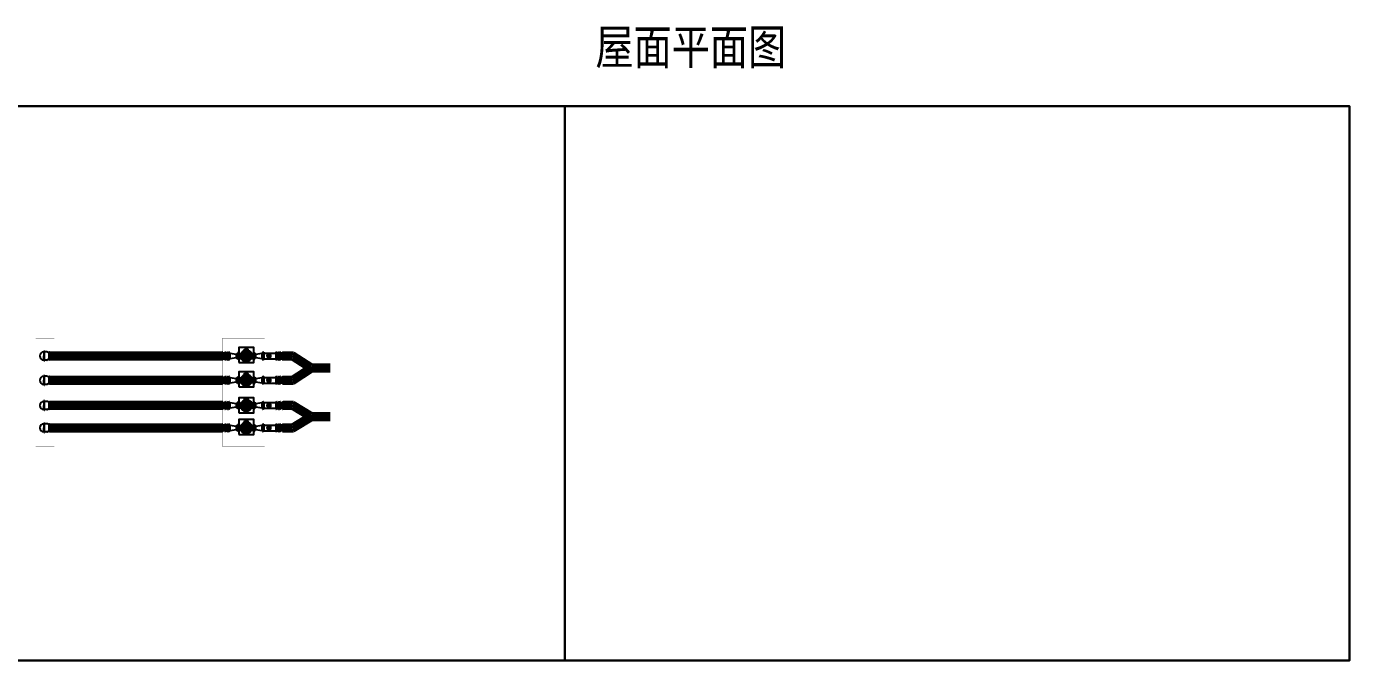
# Model space of a CAD drawing. Header units: millimetres. Extents: x 1742399 to 4898386, y 2481636 to 5226310.
# Drawn here: x 3047772 to 3118582, y 2881408 to 2915371 of the extents above; entities that cross this region are included whole.
import ezdxf
from ezdxf.enums import TextEntityAlignment as Align

# ---------------------------------------------------------------- set-up
doc = ezdxf.new("R2010")
doc.units = ezdxf.units.MM
doc.header["$LTSCALE"] = 1000
doc.linetypes.add('ACAD_ISO04W100', pattern=[30.5, 24, -3, 0.5, -3])
doc.linetypes.add('ACAD_ISO10W100', pattern=[18, 12, -3, 0, -3])
for name, color, linetype, lineweight, true_color in [('0_提资', 7, 'Continuous', 50, 0xffffff), ('泵房轮廓线', 1, 'Continuous', 50, 0xff0000), ('管道', 1, 'Continuous', 50, 0xff0000), ('进水池轮廓线', 2, 'Continuous', 50, 0xffff00)]:
    doc.layers.add(name, color=color, linetype=linetype, lineweight=lineweight, true_color=true_color)
for name, color, linetype in [('VIEW', 7, 'Continuous'), ('图框', 7, 'Continuous'), ('意见', 1, 'Continuous'), ('水泵基础', 7, 'Continuous'), ('设备', 161, 'Continuous')]:
    doc.layers.add(name, color=color, linetype=linetype)
doc.layers.add('中心线', color=1, linetype='ACAD_ISO04W100', lineweight=18)
doc.styles.add('_TCH_DIM_T3', font='SIMPLEX', dxfattribs={"width": 0.705882, "bigfont": 'GBCBIG'})
doc.styles.add('HZ1', font='romans.shx', dxfattribs={"width": 0.7, "bigfont": 'hztxt.shx'})
doc.styles.add('图框栏', font='simhei.ttf')

# ---------------------------------------------------------------- blocks, each defined once
blk = doc.blocks.new('立式离心水泵（平面）')
at = {"layer": '设备', "color": 0}
for p, q in [((0, 105), (6, 111)), ((0, 105), (0, 0)), ((0, -105), (0, 0)), ((6, 170), (6, 0)), ((41, 170), (6, 170)), ((6, -170), (6, 0)), ((41, 170), (41, 105)), ((42, 170), (42, 41)), ((42, 38), (42, 41)), ((49, 129), (190, 129)), ((170, 73), (52, 74)), ((68, 9), (161, 9)), ((275, 61), (275, 42)), ((293, 61), (275, 61)), ((275, 42), (293, 42)), ((275, 28), (275, 9)), ((293, 28), (275, 28)), ((275, 9), (293, 9)), ((293, 42), (293, 61)), ((293, 9), (293, 28)), ((325, 122), (306, 122)), ((306, 122), (306, 103)), ((306, 103), (325, 103)), ((325, 92), (306, 92)), ((306, 92), (306, 74)), ((306, 74), (325, 74)), ((325, 61), (306, 61)), ((306, 61), (306, 42)), ((306, 42), (325, 42)), ((325, 28), (306, 28)), ((306, 28), (306, 9)), ((306, 9), (325, 9)), ((325, 103), (325, 122)), ((325, 74), (325, 92)), ((325, 42), (325, 61)), ((325, 9), (325, 28)), ((339, 154), (339, 135)), ((357, 154), (339, 154)), ((339, 135), (357, 135)), ((339, 122), (339, 103)), ((357, 122), (339, 122)), ((339, 103), (357, 103)), ((339, 92), (339, 74)), ((357, 92), (339, 92)), ((339, 74), (357, 74)), ((339, 61), (339, 42)), ((357, 61), (339, 61)), ((339, 42), (357, 42)), ((339, 28), (339, 9)), ((357, 28), (339, 28)), ((339, 9), (357, 9)), ((357, 135), (357, 154)), ((357, 103), (357, 122)), ((357, 74), (357, 92)), ((357, 42), (357, 61)), ((357, 9), (357, 28)), ((373, 307), (372, 284)), ((372, 284), (383, 283)), ((373, 307), (376, 349)), ((384, 306), (373, 307)), ((373, 298), (373, 307)), ((373, 154), (373, 135)), ((391, 154), (373, 154)), ((373, 135), (391, 135)), ((373, 122), (373, 103)), ((391, 122), (373, 122)), ((373, 103), (391, 103)), ((373, 92), (373, 74)), ((391, 92), (373, 92)), ((373, 74), (391, 74)), ((373, 61), (373, 42)), ((391, 61), (373, 61)), ((373, 42), (391, 42)), ((373, 28), (373, 9)), ((391, 28), (373, 28)), ((373, 9), (391, 9)), ((376, 349), (378, 372)), ((387, 349), (376, 349)), ((378, 372), (388, 372)), ((388, 372), (383, 290)), ((383, 283), (388, 364)), ((384, 297), (388, 359)), ((396, 296), (384, 297)), ((388, 359), (400, 358)), ((391, 135), (391, 154)), ((391, 103), (391, 122)), ((391, 74), (391, 92)), ((391, 42), (391, 61)), ((391, 9), (391, 28)), ((400, 363), (396, 285)), ((396, 297), (396, 284)), ((397, 299), (397, 297)), ((401, 374), (398, 364)), ((398, 364), (571, 308)), ((400, 369), (573, 313)), ((401, 374), (574, 318)), ((404, 276), (416, 275)), ((407, 186), (407, 168)), ((425, 186), (407, 186)), ((407, 168), (425, 168)), ((407, 154), (407, 135)), ((425, 154), (407, 154)), ((407, 135), (425, 135)), ((407, 122), (407, 103)), ((425, 122), (407, 122)), ((407, 103), (425, 103)), ((407, 92), (407, 74)), ((425, 92), (407, 92)), ((407, 74), (425, 74)), ((407, 61), (407, 42)), ((425, 61), (407, 61)), ((407, 42), (425, 42)), ((407, 28), (407, 9)), ((425, 28), (407, 28)), ((407, 9), (425, 9)), ((431, 379), (411, 371)), ((420, 330), (416, 266)), ((416, 266), (545, 258)), ((427, 266), (425, 235)), ((425, 168), (425, 186)), ((425, 135), (425, 154)), ((425, 103), (425, 122)), ((425, 74), (425, 92)), ((425, 42), (425, 61)), ((425, 9), (425, 28)), ((431, 379), (552, 371)), ((438, 186), (438, 168)), ((457, 186), (438, 186)), ((438, 168), (457, 168)), ((438, 154), (438, 135)), ((457, 154), (438, 154)), ((438, 135), (457, 135)), ((438, 122), (438, 103)), ((457, 122), (438, 122)), ((438, 103), (457, 103)), ((438, 92), (438, 74)), ((457, 92), (438, 92)), ((438, 74), (457, 74)), ((438, 61), (438, 42)), ((457, 61), (438, 61)), ((438, 42), (457, 42)), ((438, 28), (438, 9)), ((457, 28), (438, 28)), ((438, 9), (457, 9)), ((457, 168), (457, 186)), ((457, 135), (457, 154)), ((457, 103), (457, 122)), ((457, 74), (457, 92)), ((457, 42), (457, 61)), ((457, 9), (457, 28)), ((471, 186), (489, 186)), ((471, 168), (471, 186)), ((489, 168), (471, 168)), ((471, 135), (471, 154)), ((471, 154), (489, 154)), ((489, 135), (471, 135)), ((471, 122), (489, 122)), ((471, 103), (471, 122)), ((489, 103), (471, 103)), ((471, 92), (489, 92)), ((471, 74), (471, 92)), ((489, 74), (471, 74)), ((471, 61), (489, 61)), ((471, 42), (471, 61)), ((489, 42), (471, 42)), ((471, 28), (489, 28)), ((471, 9), (471, 28)), ((489, 9), (471, 9)), ((489, 186), (489, 168)), ((489, 154), (489, 135)), ((489, 122), (489, 103)), ((489, 92), (489, 74)), ((489, 61), (489, 42)), ((489, 28), (489, 9)), ((502, 186), (521, 186)), ((502, 168), (502, 186)), ((521, 168), (502, 168)), ((502, 135), (502, 154)), ((502, 154), (521, 154)), ((521, 135), (502, 135)), ((502, 122), (521, 122)), ((502, 103), (502, 122)), ((521, 103), (502, 103)), ((502, 92), (521, 92)), ((502, 74), (502, 92)), ((521, 74), (502, 74)), ((502, 61), (521, 61)), ((502, 42), (502, 61)), ((521, 42), (502, 42)), ((502, 28), (521, 28)), ((502, 9), (502, 28)), ((521, 9), (502, 9)), ((521, 186), (521, 168)), ((521, 154), (521, 135)), ((521, 122), (521, 103)), ((521, 92), (521, 74)), ((521, 61), (521, 42)), ((521, 28), (521, 9)), ((537, 259), (535, 227)), ((536, 135), (536, 154)), ((536, 154), (555, 154)), ((555, 135), (536, 135)), ((536, 122), (555, 122)), ((536, 103), (536, 122)), ((555, 103), (536, 103)), ((536, 92), (555, 92)), ((536, 74), (536, 92)), ((555, 74), (536, 74)), ((536, 61), (555, 61)), ((536, 42), (536, 61)), ((555, 42), (536, 42)), ((536, 28), (555, 28)), ((536, 9), (536, 28)), ((555, 9), (536, 9)), ((557, 313), (554, 267)), ((555, 154), (555, 135)), ((555, 122), (555, 103)), ((555, 92), (555, 74)), ((555, 61), (555, 42)), ((555, 28), (555, 9)), ((560, 362), (558, 323)), ((570, 135), (570, 154)), ((570, 154), (589, 154)), ((589, 135), (570, 135)), ((570, 122), (589, 122)), ((570, 103), (570, 122)), ((589, 103), (570, 103)), ((570, 92), (589, 92)), ((570, 74), (570, 92)), ((589, 74), (570, 74)), ((570, 61), (589, 61)), ((570, 42), (570, 61)), ((589, 42), (570, 42)), ((570, 28), (589, 28)), ((570, 9), (570, 28)), ((589, 9), (570, 9)), ((574, 318), (571, 308)), ((589, 154), (589, 135)), ((589, 122), (589, 103)), ((589, 92), (589, 74)), ((589, 61), (589, 42)), ((589, 28), (589, 9)), ((603, 122), (621, 122)), ((603, 103), (603, 122)), ((621, 103), (603, 103)), ((603, 92), (621, 92)), ((603, 74), (603, 92)), ((621, 74), (603, 74)), ((603, 61), (621, 61)), ((603, 42), (603, 61)), ((621, 42), (603, 42)), ((603, 28), (621, 28)), ((603, 9), (603, 28)), ((621, 9), (603, 9)), ((621, 122), (621, 103)), ((621, 92), (621, 74)), ((621, 61), (621, 42)), ((621, 28), (621, 9)), ((634, 61), (653, 61)), ((634, 42), (634, 61)), ((653, 42), (634, 42)), ((634, 28), (653, 28)), ((634, 9), (634, 28)), ((653, 9), (634, 9)), ((653, 61), (653, 42)), ((653, 28), (653, 9)), ((860, 9), (766, 9)), ((785, 129), (878, 129)), ((886, 170), (886, 41)), ((886, 170), (921, 170)), ((886, 38), (886, 41)), ((921, 170), (921, 0)), ((927, 105), (921, 111)), ((921, -170), (921, 0)), ((927, 105), (927, 0)), ((927, -105), (927, 0)), ((0, -105), (6, -111)), ((41, -170), (6, -170)), ((41, -170), (41, -85)), ((42, -170), (42, -38)), ((49, -129), (190, -129)), ((170, -74), (52, -74)), ((68, -9), (161, -9)), ((275, -28), (275, -9)), ((275, -9), (293, -9)), ((293, -28), (275, -28)), ((275, -61), (275, -42)), ((275, -42), (293, -42)), ((293, -61), (275, -61)), ((293, -9), (293, -28)), ((293, -42), (293, -61)), ((306, -9), (325, -9)), ((306, -28), (306, -9)), ((325, -28), (306, -28)), ((306, -42), (325, -42)), ((306, -61), (306, -42)), ((325, -61), (306, -61)), ((306, -74), (325, -74)), ((306, -93), (306, -74)), ((325, -93), (306, -93)), ((306, -103), (325, -103)), ((306, -122), (306, -103)), ((325, -122), (306, -122)), ((325, -9), (325, -28)), ((325, -42), (325, -61)), ((325, -74), (325, -93)), ((325, -103), (325, -122)), ((339, -28), (339, -9)), ((339, -9), (357, -9)), ((357, -28), (339, -28)), ((339, -61), (339, -42)), ((339, -42), (357, -42)), ((357, -61), (339, -61)), ((339, -93), (339, -74)), ((339, -74), (357, -74)), ((357, -93), (339, -93)), ((339, -122), (339, -103)), ((339, -103), (357, -103)), ((357, -122), (339, -122)), ((339, -154), (339, -135)), ((339, -135), (357, -135)), ((357, -154), (339, -154)), ((357, -9), (357, -28)), ((357, -42), (357, -61)), ((357, -74), (357, -93)), ((357, -103), (357, -122)), ((357, -135), (357, -154)), ((373, -28), (373, -9)), ((373, -9), (391, -9)), ((391, -28), (373, -28)), ((373, -61), (373, -42)), ((373, -42), (391, -42)), ((391, -61), (373, -61)), ((373, -93), (373, -74)), ((373, -74), (391, -74)), ((391, -93), (373, -93)), ((373, -122), (373, -103)), ((373, -103), (391, -103)), ((391, -122), (373, -122)), ((373, -154), (373, -135)), ((373, -135), (391, -135)), ((391, -154), (373, -154)), ((391, -9), (391, -28)), ((391, -42), (391, -61)), ((391, -74), (391, -93)), ((391, -103), (391, -122)), ((391, -135), (391, -154)), ((407, -28), (407, -9)), ((407, -9), (425, -9)), ((425, -28), (407, -28)), ((407, -61), (407, -42)), ((407, -42), (425, -42)), ((425, -61), (407, -61)), ((407, -93), (407, -74)), ((407, -74), (425, -74)), ((425, -93), (407, -93)), ((407, -122), (407, -103)), ((407, -103), (425, -103)), ((425, -122), (407, -122)), ((407, -154), (407, -135)), ((407, -135), (425, -135)), ((425, -154), (407, -154)), ((407, -187), (407, -168)), ((407, -168), (425, -168)), ((425, -187), (407, -187)), ((425, -9), (425, -28)), ((425, -42), (425, -61)), ((425, -74), (425, -93)), ((425, -103), (425, -122)), ((425, -135), (425, -154)), ((425, -168), (425, -187)), ((438, -28), (438, -9)), ((438, -9), (457, -9)), ((457, -28), (438, -28)), ((438, -61), (438, -42)), ((438, -42), (457, -42)), ((457, -61), (438, -61)), ((438, -93), (438, -74)), ((438, -74), (457, -74)), ((457, -93), (438, -93)), ((438, -122), (438, -103)), ((438, -103), (457, -103)), ((457, -122), (438, -122)), ((438, -154), (438, -135)), ((438, -135), (457, -135)), ((457, -154), (438, -154)), ((438, -187), (438, -168)), ((438, -168), (457, -168)), ((457, -187), (438, -187)), ((457, -9), (457, -28)), ((457, -42), (457, -61)), ((457, -74), (457, -93)), ((457, -103), (457, -122)), ((457, -135), (457, -154)), ((457, -168), (457, -187)), ((471, -9), (471, -28)), ((489, -9), (471, -9)), ((471, -28), (489, -28)), ((471, -42), (471, -61)), ((489, -42), (471, -42)), ((471, -61), (489, -61)), ((471, -74), (471, -93)), ((489, -74), (471, -74)), ((471, -93), (489, -93)), ((471, -103), (471, -122)), ((489, -103), (471, -103)), ((471, -122), (489, -122)), ((471, -135), (471, -154)), ((489, -135), (471, -135)), ((471, -154), (489, -154)), ((471, -168), (471, -187)), ((489, -168), (471, -168)), ((471, -187), (489, -187)), ((489, -28), (489, -9)), ((489, -61), (489, -42)), ((489, -93), (489, -74)), ((489, -122), (489, -103)), ((489, -154), (489, -135)), ((489, -187), (489, -168)), ((502, -9), (502, -28)), ((521, -9), (502, -9)), ((502, -28), (521, -28)), ((502, -42), (502, -61)), ((521, -42), (502, -42)), ((502, -61), (521, -61)), ((502, -74), (502, -93)), ((521, -74), (502, -74)), ((502, -93), (521, -93)), ((502, -103), (502, -122)), ((521, -103), (502, -103)), ((502, -122), (521, -122)), ((502, -135), (502, -154)), ((521, -135), (502, -135)), ((502, -154), (521, -154)), ((502, -168), (502, -187)), ((521, -168), (502, -168)), ((502, -187), (521, -187)), ((521, -28), (521, -9)), ((521, -61), (521, -42)), ((521, -93), (521, -74)), ((521, -122), (521, -103)), ((521, -154), (521, -135)), ((521, -187), (521, -168)), ((536, -9), (536, -28)), ((555, -9), (536, -9)), ((536, -28), (555, -28)), ((536, -42), (536, -61)), ((555, -42), (536, -42)), ((536, -61), (555, -61)), ((536, -74), (536, -93)), ((555, -74), (536, -74)), ((536, -93), (555, -93)), ((536, -103), (536, -122)), ((555, -103), (536, -103)), ((536, -122), (555, -122)), ((536, -135), (536, -154)), ((555, -135), (536, -135)), ((536, -154), (555, -154)), ((555, -28), (555, -9)), ((555, -61), (555, -42)), ((555, -93), (555, -74)), ((555, -122), (555, -103)), ((555, -154), (555, -135)), ((589, -9), (570, -9)), ((570, -9), (570, -28)), ((570, -28), (589, -28)), ((589, -42), (570, -42)), ((570, -42), (570, -61)), ((570, -61), (589, -61)), ((570, -74), (570, -93)), ((589, -74), (570, -74)), ((570, -93), (589, -93)), ((589, -103), (570, -103)), ((570, -103), (570, -122)), ((570, -122), (589, -122)), ((570, -135), (570, -154)), ((589, -135), (570, -135)), ((570, -154), (589, -154)), ((589, -28), (589, -9)), ((589, -61), (589, -42)), ((589, -93), (589, -74)), ((589, -122), (589, -103)), ((589, -154), (589, -135)), ((603, -9), (603, -28)), ((621, -9), (603, -9)), ((603, -28), (621, -28)), ((603, -42), (603, -61)), ((621, -42), (603, -42)), ((603, -61), (621, -61)), ((603, -74), (603, -93)), ((621, -74), (603, -74)), ((603, -93), (621, -93)), ((603, -103), (603, -122)), ((621, -103), (603, -103)), ((603, -122), (621, -122)), ((621, -28), (621, -9)), ((621, -61), (621, -42)), ((621, -93), (621, -74)), ((621, -122), (621, -103)), ((634, -9), (634, -28)), ((653, -9), (634, -9)), ((634, -28), (653, -28)), ((634, -42), (634, -61)), ((653, -42), (634, -42)), ((634, -61), (653, -61)), ((653, -28), (653, -9)), ((653, -61), (653, -42)), ((738, -129), (878, -129)), ((860, -9), (766, -9)), ((886, -170), (886, -38)), ((886, -170), (921, -170)), ((927, -105), (921, -111))]:
    blk.add_line(p, q, dxfattribs=at)
at = {"layer": '设备', "color": 0, "ltscale": 0.2}
for p, q in [((24, 0), (29, 8)), ((29, 8), (38, 8)), ((38, 8), (43, 0)), ((211, 123), (195, 111)), ((195, 111), (198, 91)), ((198, 91), (216, 84)), ((229, 116), (211, 123)), ((216, 84), (232, 96)), ((232, 96), (229, 116)), ((353, 268), (341, 253)), ((341, 253), (348, 234)), ((348, 234), (368, 232)), ((372, 266), (353, 268)), ((368, 232), (380, 247)), ((380, 247), (372, 266)), ((555, 266), (548, 247)), ((548, 247), (560, 232)), ((575, 268), (555, 266)), ((560, 232), (579, 234)), ((587, 253), (575, 268)), ((579, 234), (587, 253)), ((698, 116), (695, 96)), ((695, 96), (711, 84)), ((716, 123), (698, 116)), ((711, 84), (730, 91)), ((732, 111), (716, 123)), ((730, 91), (732, 111)), ((889, 8), (885, 0)), ((899, 8), (889, 8)), ((903, 0), (899, 8)), ((29, -8), (24, 0)), ((38, -8), (29, -8)), ((43, 0), (38, -8)), ((198, -92), (195, -111)), ((195, -111), (211, -123)), ((216, -84), (198, -92)), ((211, -123), (229, -116)), ((232, -96), (216, -84)), ((229, -116), (232, -96)), ((348, -234), (341, -253)), ((341, -253), (353, -268)), ((368, -232), (348, -234)), ((353, -268), (372, -266)), ((380, -248), (368, -232)), ((372, -266), (380, -248)), ((560, -232), (548, -248)), ((548, -248), (555, -266)), ((555, -266), (575, -268)), ((579, -234), (560, -232)), ((575, -268), (587, -253)), ((587, -253), (579, -234)), ((711, -84), (695, -96)), ((695, -96), (698, -116)), ((698, -116), (716, -123)), ((730, -92), (711, -84)), ((716, -123), (732, -111)), ((732, -111), (730, -92)), ((885, 0), (889, -8)), ((889, -8), (899, -8)), ((899, -8), (903, 0))]:
    blk.add_line(p, q, dxfattribs=at)
for centre, radius in [((34, 0), 16.4), ((214, 103), 17.2), ((464, 0), 238), ((360, 250), 17.2), ((567, 250), 17.2), ((714, 103), 17.2), ((894, 0), 16.4), ((214, -104), 17.2), ((360, -250), 17.2), ((567, -250), 17.2), ((714, -104), 17.2)]:
    blk.add_circle(centre, radius, dxfattribs=at)
at = {"layer": '设备', "color": 0}
for centre, radius, start, end in [((49, 137), 8.25, 180, 270), ((52, 84), 10.3, 180, 270), ((404, 285), 8.91, 176.47523, 266.47523), ((441, 329), 20.6, 72.0778, 176.47523), ((545, 267), 8.91, 266.47523, 356.13579), ((552, 362), 8.91, 356.47523, 86.47523), ((469, 2), 304, 56.83377, 73.50559), ((338, -247), 585, 40.44383, 59.40444), ((900, 214), 143, 214.64629, 259.26282), ((876, 83), 10.3, 259.67119, 0), ((878, 137), 8.25, 270, 0), ((52, -85), 10.3, 90, 180), ((49, -137), 8.25, 90, 180), ((943, 229), 309, 235.02453, 257.86707), ((876, -82), 10.3, 0, 77.86707), ((878, -137), 8.25, 0, 90)]:
    blk.add_arc(centre, radius, start, end, dxfattribs=at)
at = {"layer": '设备', "color": 0, "ltscale": 0.2}
for centre, radius, start, end in [((47, 38), 5.09, 180, 251.03031), ((34, 0), 35.4, 288.96969, 71.03031), ((464, 0), 303, 107.57469, 72.48183), ((894, 0), 35.4, 108.96969, 251.03031), ((881, 38), 5.09, 288.96969, 0), ((47, -38), 5.09, 108.96969, 180), ((881, -38), 5.09, 0, 71.03031)]:
    blk.add_arc(centre, radius, start, end, dxfattribs=at)
at = {"layer": '设备', "color": 0, "linetype": 'ByBlock', "ltscale": 0.2}
for p in [(431, 379), (466, -303)]:
    blk.add_point(p, dxfattribs=at)
at = {"layer": '设备', "color": 0, "linetype": 'ByBlock', "ltscale": 0.35}
blk.add_point((464, -303), dxfattribs=at)
at = {"layer": '设备', "color": 0, "style": '_TCH_DIM_T3', "width": 0.705882, "flags": 1}
blk.add_attdef('规格', (1067, -1), '', height=344, dxfattribs=at)
blk = doc.blocks.new('DN400法兰')
at = {"layer": '中心线', "ltscale": 50}
for p, q in [((-258, 20), (-258, -55)), ((257, 20), (257, -55))]:
    blk.add_line(p, q, dxfattribs=at)
at = {"layer": '设备', "ltscale": 50}
for p, q in [((-240, 0), (-244, -4)), ((-240, 0), (240, 0)), ((240, 0), (244, -4)), ((-283, -30), (-283, -4)), ((282, -4), (-283, -4)), ((282, -30), (282, -4))]:
    blk.add_line(p, q, dxfattribs=at)
at = {"layer": '设备'}
for p, q in [((-240, 0), (240, 0)), ((-283, -30), (282, -30))]:
    blk.add_line(p, q, dxfattribs=at)
blk = doc.blocks.new('DN250法兰')
at = {"layer": '中心线', "ltscale": 50}
for p, q in [((-50, 175), (22, 175)), ((-50, -175), (22, -175))]:
    blk.add_line(p, q, dxfattribs=at)
at = {"layer": '设备', "ltscale": 50}
for p, q in [((-26, 160), (-23, 162)), ((-26, -160), (-26, 160)), ((-26, -160), (-26, 160)), ((-23, 197), (0, 197)), ((-23, 197), (-23, -198)), ((0, 197), (0, -198)), ((-26, -160), (-23, -163)), ((0, -198), (-23, -198))]:
    blk.add_line(p, q, dxfattribs=at)
blk = doc.blocks.new('双盘偏心异径管（平面）')
at = {"layer": '设备'}
for p, q in [((57, 100), (18, 100)), ((57, 100), (373, 150)), ((408, 150), (373, 150)), ((373, 150), (373, -150)), ((57, -100), (18, -100)), ((373, -150), (57, -100)), ((408, -150), (373, -150))]:
    blk.add_line(p, q, dxfattribs=at)
at = {"layer": '设备', "ltscale": 50}
blk.add_line((18, -100), (18, 100), dxfattribs=at)
at = {"layer": '设备'}
blk.add_lwpolyline([(57, -100), (57, 100)], dxfattribs=at)
at = {"layer": '设备', "xscale": 0.7042253521126761, "yscale": 0.7042253521126761, "zscale": 0.7042253521126761}
blk.add_blockref('DN250法兰', (18, 0), dxfattribs=at)
at = {"layer": '设备', "xscale": 0.7042253521126761, "yscale": 0.7042253521126761, "zscale": 0.7042253521126761, "rotation": 270}
blk.add_blockref('DN400法兰', (430, 0), dxfattribs=at)
at = {"layer": '意见', "flags": 1}
blk.add_attdef('规格', (589, -14), '', height=227, dxfattribs=at)
blk = doc.blocks.new('双法兰传力接头')
at = {"layer": '中心线', "ltscale": 5}
for p, q in [((-17, 181), (166, 181)), ((-17, -181), (166, -181))]:
    blk.add_line(p, q, dxfattribs=at)
at = {"layer": '设备', "ltscale": 50}
for p, q in [((18, 167), (34, 167)), ((47, 141), (47, -141)), ((47, 141), (72, 141)), ((72, 199), (89, 199)), ((72, 199), (72, -199)), ((120, 155), (120, -155)), ((120, 155), (131, 155)), ((18, -167), (34, -167)), ((47, -141), (72, -141)), ((72, -199), (89, -199)), ((120, -155), (131, -155))]:
    blk.add_line(p, q, dxfattribs=at)
at = {"layer": '设备'}
for p, q in [((34, 167), (47, 141)), ((89, -199), (89, 199)), ((89, 141), (120, 141)), ((34, -167), (47, -141)), ((89, -141), (120, -141))]:
    blk.add_line(p, q, dxfattribs=at)
at = {"layer": '设备', "yscale": 0.7042253521126761, "zscale": 0.7042253521126761}
for p, xscale, rotation in [((-3, 0), 0.7042253521126761, 90), ((152, 0), -0.7042253521126761, 270)]:
    blk.add_blockref('DN400法兰', p, dxfattribs=dict(at, xscale=xscale, rotation=rotation))
at = {"layer": '意见', "flags": 1}
blk.add_attdef('规格', (193, -29), '', height=94.2, dxfattribs=at)
blk = doc.blocks.new('手动双盘蝶阀')
at = {"layer": '设备', "ltscale": 50}
for p, q in [((50, -150), (-50, 150)), ((-50, -150), (50, 150))]:
    blk.add_line(p, q, dxfattribs=at)
at = {"layer": '设备', "yscale": 0.7042253521126761, "zscale": 0.7042253521126761}
for p, xscale, rotation in [((-71, 0), 0.7042253521126761, 90), ((71, 0), -0.7042253521126761, 270)]:
    blk.add_blockref('DN400法兰', p, dxfattribs=dict(at, xscale=xscale, rotation=rotation))
at = {"layer": '意见', "flags": 1}
blk.add_attdef('规格', (147, 6), '', height=70.4, dxfattribs=at)
blk = doc.blocks.new('法兰')
at = {"layer": '中心线', "ltscale": 50}
for p, q in [((-35, 181), (17, 181)), ((-35, -181), (17, -181))]:
    blk.add_line(p, q, dxfattribs=at)
at = {"layer": '设备', "ltscale": 50}
for p, q in [((-21, 169), (-18, 172)), ((-21, -169), (-21, 169)), ((0, 199), (-18, 199)), ((-18, 199), (-18, -199)), ((-21, -169), (-18, -172)), ((0, -199), (-18, -199))]:
    blk.add_line(p, q, dxfattribs=at)
at = {"layer": '设备'}
for p, q in [((-21, -169), (-21, 169)), ((0, -199), (0, 199))]:
    blk.add_line(p, q, dxfattribs=at)
blk = doc.blocks.new('滤网式底阀')
at = {"layer": '设备'}
for p, q in [((-257, -294), (-257, -275)), ((-257, -275), (-242, -275)), ((-257, -294), (257, -294)), ((-257, -294), (-257, -312)), ((-257, -312), (0, -312)), ((257, -275), (-242, -275)), ((-220, -149), (-220, -254)), ((-175, -42), (-210, -115)), ((257, -312), (0, -312)), ((175, -42), (210, -115)), ((220, -149), (220, -254)), ((257, -294), (257, -275)), ((257, -294), (257, -312))]:
    blk.add_line(p, q, dxfattribs=at)
for centre, radius, start, end in [((-242, -254), 21.7, 270, 0), ((-155, -149), 65, 147.72265, 180), ((0, -308), 220, 180.91081, 359.08919), ((155, -149), 65, 0, 32.27735), ((242, -254), 21.7, 180, 270)]:
    blk.add_arc(centre, radius, start, end, dxfattribs=at)
at = {"layer": '设备', "xscale": -1, "rotation": 270}
blk.add_blockref('法兰', (0, 0), dxfattribs=at)
at = {"layer": '设备', "rotation": 270}
blk.add_blockref('法兰', (0, -42), dxfattribs=at)
at = {"layer": '意见', "flags": 1}
blk.add_attdef('规格', (420, 254), '', height=359, dxfattribs=at)
blk = doc.blocks.new('双盘异径管')
at = {"layer": '设备'}
for p, q in [((57, 100), (18, 100)), ((57, 100), (373, 150)), ((408, 150), (373, 150)), ((373, 150), (373, -150)), ((57, -100), (18, -100)), ((373, -150), (57, -100)), ((408, -150), (373, -150))]:
    blk.add_line(p, q, dxfattribs=at)
at = {"layer": '设备', "ltscale": 50}
blk.add_line((18, -100), (18, 100), dxfattribs=at)
at = {"layer": '设备'}
blk.add_lwpolyline([(57, -100), (57, 100)], dxfattribs=at)
at = {"layer": '设备', "xscale": 0.7042253521126761, "yscale": 0.7042253521126761, "zscale": 0.7042253521126761}
blk.add_blockref('DN250法兰', (18, 0), dxfattribs=at)
at = {"layer": '设备', "xscale": 0.7042253521126761, "yscale": 0.7042253521126761, "zscale": 0.7042253521126761, "rotation": 270}
blk.add_blockref('DN400法兰', (430, 0), dxfattribs=at)
at = {"layer": '意见', "flags": 1}
blk.add_attdef('规格', (621, -23), '', height=267, dxfattribs=at)
blk = doc.blocks.new('多功能水泵控制阀')
at = {"layer": '中心线', "ltscale": 10}
blk.add_line((296, -183), (296, 183), dxfattribs=at)
at = {"layer": '设备'}
for p, q in [((0, 150), (648, 150)), ((0, -150), (648, -150))]:
    blk.add_line(p, q, dxfattribs=at)
for radius in [91.1, 61.9]:
    blk.add_circle((264, 0), radius, dxfattribs=at)
blk.add_arc((296, 0), 88.6, 264.05748, 95.94252, dxfattribs=at)
at = {"layer": '设备', "yscale": 0.7042253521126761, "zscale": 0.7042253521126761}
for p, xscale, rotation in [((-21, 0), -0.7042253521126761, 90), ((669, 0), 0.7042253521126761, 270)]:
    blk.add_blockref('DN400法兰', p, dxfattribs=dict(at, xscale=xscale, rotation=rotation))
at = {"layer": '意见', "flags": 1}
blk.add_attdef('规格', (114, -565), '', height=244, dxfattribs=at)
blk = doc.blocks.new('电动双盘蝶阀')
at = {"layer": '设备', "ltscale": 50}
for p, q in [((50, -150), (-50, 150)), ((-50, -150), (50, 150))]:
    blk.add_line(p, q, dxfattribs=at)
at = {"layer": '设备', "yscale": 0.7042253521126761, "zscale": 0.7042253521126761}
for p, xscale, rotation in [((-71, 0), 0.7042253521126761, 90), ((71, 0), -0.7042253521126761, 270)]:
    blk.add_blockref('DN400法兰', p, dxfattribs=dict(at, xscale=xscale, rotation=rotation))
at = {"flags": 1}
blk.add_attdef('规格', (120, 51), '', height=10, dxfattribs=at)
blk = doc.blocks.new('视图')
at = {"layer": 'VIEW'}
blk.add_lwpolyline([(0, 0), (42000, 0), (42000, 29700), (0, 29700)], close=True, dxfattribs=at)
blk.add_lwpolyline([(0, 29700), (42000, 29700), (42000, 0), (0, 0), (0, 29700)], dxfattribs=at)
at = {"layer": 'VIEW', "style": 'HZ1', "width": 0.7, "flags": 1}
blk.add_attdef('视图类型', (15, 29936), '', height=300, dxfattribs=at)

msp = doc.modelspace()

# ---------------------------------------------------------------- linework, layer by layer
at = {"layer": '0_提资', "color": 6}
for p, q in [((3058254.2, 2897870.9), (3049017.6, 2897870.9)), ((3058254.2, 2897570.9), (3049017.6, 2897570.9)), ((3058254.2, 2896570.9), (3049017.6, 2896570.9)), ((3058254.2, 2896270.9), (3049017.6, 2896270.9)), ((3058254.2, 2895220.9), (3049017.6, 2895220.9)), ((3058254.2, 2894920.9), (3049017.6, 2894920.9)), ((3058254.2, 2894020.9), (3049017.6, 2894020.9)), ((3058254.2, 2893720.9), (3049017.6, 2893720.9))]:
    msp.add_line(p, q, dxfattribs=at)
at = {"layer": '0_提资', "color": 5, "linetype": 'ACAD_ISO10W100'}
for p, q in [((3058254.2, 2897720.9), (3049017.6, 2897720.9)), ((3058254.2, 2896420.9), (3049017.6, 2896420.9)), ((3058254.2, 2895070.9), (3049017.6, 2895070.9)), ((3058254.2, 2893870.9), (3049017.6, 2893870.9))]:
    msp.add_line(p, q, dxfattribs=at)
at = {"layer": '水泵基础'}
for points in [[(3059136.1, 2897373.6), (3059936.1, 2897373.6), (3059936.1, 2898173.6), (3059136.1, 2898173.6)], [(3059136.1, 2896073.6), (3059936.1, 2896073.6), (3059936.1, 2896873.6), (3059136.1, 2896873.6)], [(3059136.1, 2894671.1), (3059936.1, 2894671.1), (3059936.1, 2895471.1), (3059136.1, 2895471.1)], [(3059136.1, 2893515.6), (3059936.1, 2893515.6), (3059936.1, 2894315.6), (3059136.1, 2894315.6)]]:
    msp.add_lwpolyline(points, close=True, dxfattribs=at)
at = {"layer": '泵房轮廓线'}
msp.add_lwpolyline([(3058267.6, 2892870.9, 10, 10, 0), (3058267.6, 2898670.9, 10, 10, 0), (3060517.6, 2898670.9, 10, 10, 0), (3060517.6, 2892870.9, 10, 10, 0)], format="xyseb", close=True, dxfattribs=at)
at = {"layer": '管道', "color": 6}
for p, q in [((3061508.7, 2897870.9), (3062062.1, 2897870.9)), ((3061508.7, 2897570.9), (3061973.2, 2897570.9)), ((3061973.2, 2897570.9), (3062973.2, 2896920.9)), ((3062062.1, 2897870.9), (3063062.1, 2897220.9)), ((3061973.2, 2896570.9), (3062935.9, 2897196.7)), ((3062062.1, 2896270.9), (3063099.4, 2896945.2)), ((3062973.2, 2896920.9), (3064017.6, 2896920.9)), ((3063062.1, 2897220.9), (3064017.6, 2897220.9)), ((3061508.7, 2896570.9), (3061973.2, 2896570.9)), ((3061508.7, 2896270.9), (3062062.1, 2896270.9)), ((3061508.7, 2895220.9), (3062059.2, 2895220.9)), ((3061508.7, 2894920.9), (3061976.1, 2894920.9)), ((3061976.1, 2894920.9), (3062976.1, 2894320.9)), ((3062059.2, 2895220.9), (3063059.2, 2894620.9)), ((3061508.7, 2894020.9), (3061976.1, 2894020.9)), ((3061976.1, 2894020.9), (3062940.4, 2894599.6)), ((3062059.2, 2893720.9), (3063094.8, 2894342.3)), ((3062976.1, 2894320.9), (3064017.6, 2894320.9)), ((3063059.2, 2894620.9), (3064017.6, 2894620.9)), ((3061508.7, 2893720.9), (3062059.2, 2893720.9))]:
    msp.add_line(p, q, dxfattribs=at)
at = {"layer": '管道', "color": 5, "linetype": 'ACAD_ISO10W100'}
for p, q in [((3061508.7, 2897720.9), (3062017.6, 2897720.9)), ((3062017.6, 2897720.9), (3063017.6, 2897070.9)), ((3062017.6, 2896420.9), (3063017.6, 2897070.9)), ((3063017.6, 2897070.9), (3064017.6, 2897070.9)), ((3061508.7, 2896420.9), (3062017.6, 2896420.9)), ((3061508.7, 2895070.9), (3062017.6, 2895070.9)), ((3062017.6, 2895070.9), (3063017.6, 2894470.9)), ((3062017.6, 2893870.9), (3063017.6, 2894470.9)), ((3063017.6, 2894470.9), (3064017.6, 2894470.9)), ((3061508.7, 2893870.9), (3062017.6, 2893870.9))]:
    msp.add_line(p, q, dxfattribs=at)
at = {"layer": '进水池轮廓线'}
msp.add_lwpolyline([(3048267.6, 2892870.9, 10, 10, 0), (3048267.6, 2898670.9, 10, 10, 0), (3049267.6, 2898670.9, 10, 10, 0), (3049267.6, 2892870.9, 10, 10, 0)], format="xyseb", close=True, dxfattribs=at)

# ---------------------------------------------------------------- block references
at = {"layer": '0_提资'}
for name, p, rotation in [('滤网式底阀', (3049017.6, 2897720.9), 270), ('双盘偏心异径管（平面）', (3059050.5, 2897720.9), 180), ('滤网式底阀', (3049017.6, 2896420.9), 270), ('双盘偏心异径管（平面）', (3059050.5, 2896420.9), 180), ('滤网式底阀', (3049017.6, 2895070.9), 270), ('双盘偏心异径管（平面）', (3059050.5, 2895070.9), 180), ('滤网式底阀', (3049017.6, 2893870.9), 270), ('双盘偏心异径管（平面）', (3059050.5, 2893870.9), 180)]:
    msp.add_blockref(name, p, dxfattribs=dict(at, rotation=rotation))
for name, p in [('手动双盘蝶阀', (3058339.5, 2897720.9)), ('双法兰传力接头', (3058441.3, 2897720.9)), ('立式离心水泵（平面）', (3059067.6, 2897720.9)), ('双盘异径管', (3059994.7, 2897720.9)), ('多功能水泵控制阀', (3060473, 2897720.9)), ('双法兰传力接头', (3061172.3, 2897720.9)), ('电动双盘蝶阀', (3061423.4, 2897720.9)), ('手动双盘蝶阀', (3058339.5, 2896420.9)), ('双法兰传力接头', (3058441.3, 2896420.9)), ('立式离心水泵（平面）', (3059067.6, 2896420.9)), ('双盘异径管', (3059994.7, 2896420.9)), ('多功能水泵控制阀', (3060473, 2896420.9)), ('双法兰传力接头', (3061172.3, 2896420.9)), ('电动双盘蝶阀', (3061423.4, 2896420.9)), ('立式离心水泵（平面）', (3059067.6, 2895070.9)), ('手动双盘蝶阀', (3058339.5, 2895070.9)), ('双法兰传力接头', (3058441.3, 2895070.9)), ('双盘异径管', (3059994.7, 2895070.9)), ('多功能水泵控制阀', (3060473, 2895070.9)), ('双法兰传力接头', (3061172.3, 2895070.9)), ('电动双盘蝶阀', (3061423.4, 2895070.9)), ('手动双盘蝶阀', (3058339.5, 2893870.9)), ('双法兰传力接头', (3058441.3, 2893870.9)), ('立式离心水泵（平面）', (3059067.6, 2893870.9)), ('双盘异径管', (3059994.7, 2893870.9)), ('多功能水泵控制阀', (3060473, 2893870.9)), ('双法兰传力接头', (3061172.3, 2893870.9)), ('电动双盘蝶阀', (3061423.4, 2893870.9))]:
    msp.add_blockref(name, p, dxfattribs=at)
at = {"layer": 'VIEW'}
for p in [(3034582.2, 2881408.3), (3076582.2, 2881408.3)]:
    msp.add_blockref('视图', p, dxfattribs=at)

# ---------------------------------------------------------------- texts
at = {"layer": '图框', "color": 252, "true_color": 0x939598, "style": '图框栏', "width": 0.8}
msp.add_text('屋面平面图', height=1871.1, dxfattribs=at).set_placement((3083326.3, 2914252.8), align=Align.MIDDLE)

doc.saveas('drawing.dxf')
